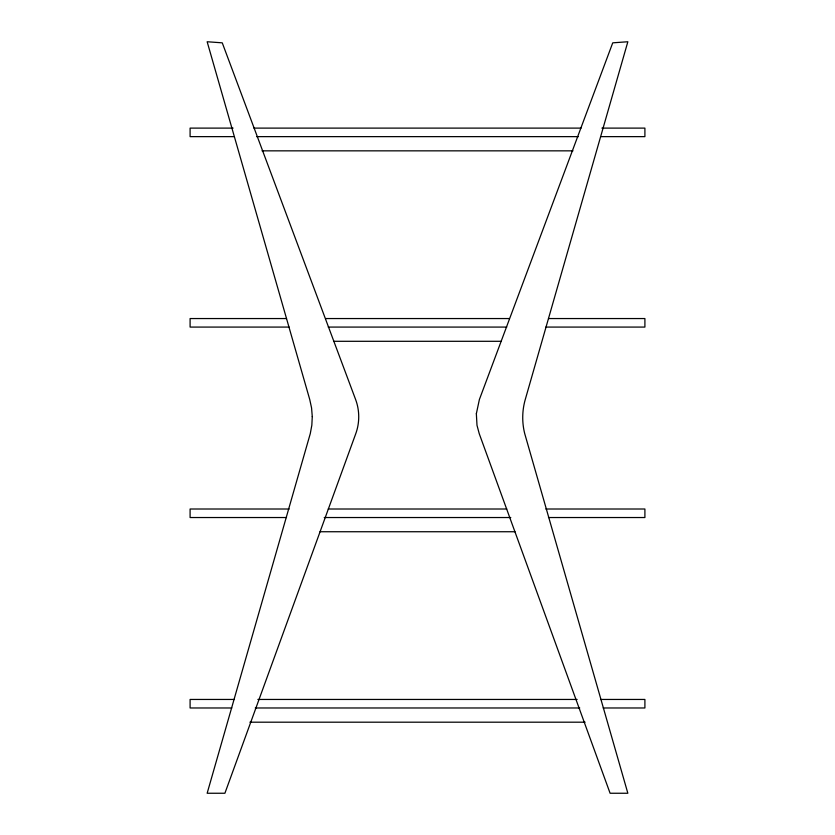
<?xml version="1.0" encoding="UTF-8"?>
<svg xmlns="http://www.w3.org/2000/svg" width="835" height="835" viewBox="0 0 835 835"><rect width="100%" height="100%" fill="white"/><g stroke="black" fill="none" stroke-linecap="round" stroke-linejoin="round"><path stroke-width="1.25" d="M233.101 128.11L190.098 128.11L190.098 136.637L234.405 136.637M253.955 128.11L581.045 128.11M601.899 128.11L644.902 128.11L644.902 136.637L600.595 136.637M256.564 136.637L578.436 136.637M262.033 150.843L572.967 150.843M286.53 318.552L190.098 318.552L190.098 327.08L289.14 327.08M325.629 318.552L509.371 318.552M548.47 318.552L644.902 318.552L644.902 327.08L545.86 327.08M328.238 327.08L506.761 327.08M333.562 341.296L501.438 341.296M289.14 509.006L190.098 509.006L190.098 517.533L286.53 517.533M328.238 509.006L506.761 509.006M545.86 509.006L644.902 509.006L644.902 517.533L548.47 517.533M324.22 517.533L510.78 517.533M320.014 531.738L514.986 531.738M234.405 699.448L190.098 699.448L190.098 707.976L231.806 707.976M257.869 699.448L577.131 699.448M600.595 699.448L644.902 699.448L644.902 707.976L603.194 707.976M255.239 707.976L579.761 707.976M249.884 722.191L585.116 722.191M312.269 416.55L311.841 425.161L310.276 433.636L207.153 793.25L224.897 793.25L355.762 433.699C359.76 422.76 359.708 410.434 355.616 399.527L222.256 42.835L207.153 41.75L309.743 399.527L311.57 407.96L312.269 416.55M476.357 413.701L476.994 425.276L479.238 433.699L610.103 793.25L627.847 793.25L524.724 433.636C521.896 422.489 522.084 410.59 525.257 399.527L627.847 41.75L612.744 42.835L479.384 399.527L476.357 413.701"/></g></svg>
